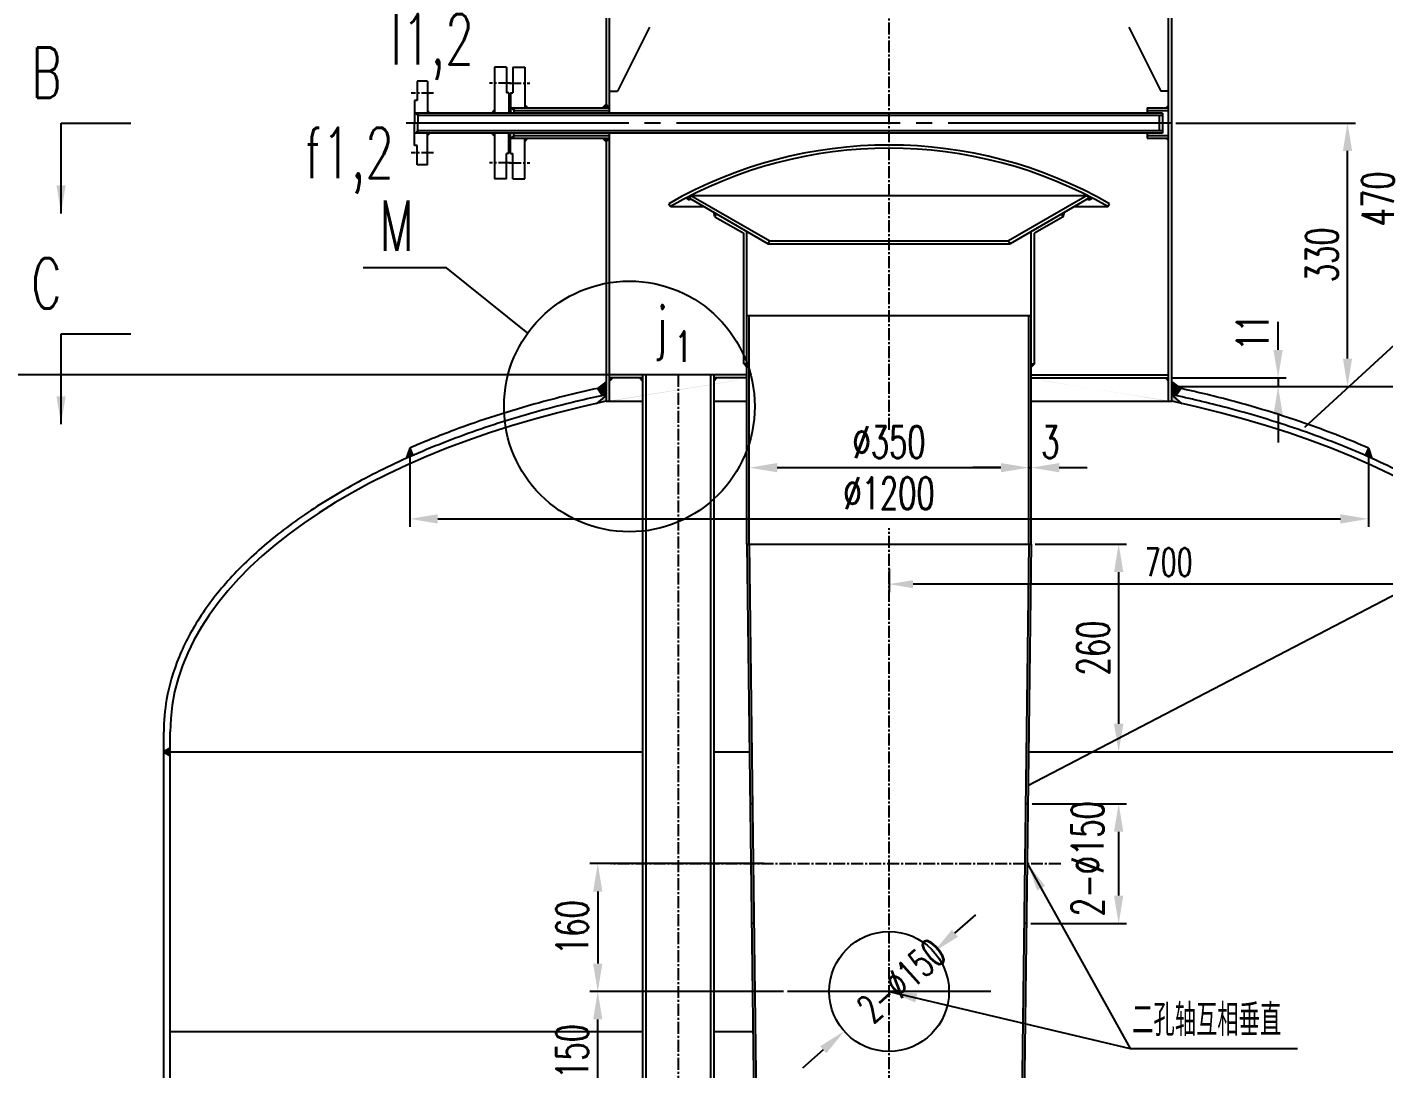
# Model space of a CAD drawing. Extents: x 0 to 10092, y 0 to 14268.
# Drawn here: x 1663 to 3362, y 7675 to 8979 of the extents above; entities that cross this region are included whole.
import ezdxf

# ---------------------------------------------------------------- set-up
doc = ezdxf.new("R2010")
doc.units = 0
doc.header["$LTSCALE"] = 20
doc.header["$PDMODE"] = 3
doc.linetypes.add('C2', pattern=[17, 14, -1, 1, -1])
doc.linetypes.add('CENTER2', pattern=[1.125, 0.75, -0.125, 0.125, -0.125])
doc.layers.get('0').update_dxf_attribs({"linetype": 'CONTINUOUS'})
doc.layers.get('DEFPOINTS').update_dxf_attribs({"linetype": 'CONTINUOUS'})
for name, color, linetype in [('CENTER', 4, 'C2'), ('TUFU', 6, 'CONTINUOUS'), ('TXT', 6, 'CONTINUOUS')]:
    doc.layers.add(name, color=color, linetype=linetype)
doc.styles.add('HZFSD', font='ROMANS', dxfattribs={"width": 0.6667, "bigfont": 'HZFSD'})
doc.dimstyles.new('ARROW', dxfattribs={"dimtxt": 3.5, "dimasz": 3, "dimexe": 1, "dimexo": 0, "dimgap": 1, "dimtad": 1, "dimdec": 1, "dimdsep": 46, "dimtxsty": 'HZFSD', "dimcen": 0, "dimclrd": 3, "dimclre": 3, "dimclrt": 6, "dimadec": 0, "dimazin": 0, "dimtfac": 0.514286, "dimtdec": 1, "dimtix": 1, "dimtofl": 0, "dimtmove": 2, "dimatfit": 3, "dimfxl": 0, "dimtolj": 1, "dimarcsym": 0})
doc.dimstyles.new('ARROW$0', dxfattribs={"dimtxt": 4, "dimasz": 3, "dimexe": 1, "dimexo": 1, "dimgap": 0, "dimtad": 1, "dimdec": 1, "dimzin": 0, "dimdsep": 46, "dimtxsty": 'HZFSD', "dimcen": 0, "dimclrd": 3, "dimclre": 3, "dimclrt": 6, "dimadec": 0, "dimazin": 0, "dimtfac": 0.5, "dimtdec": 1, "dimtix": 1, "dimtmove": 2, "dimatfit": 3, "dimfxl": 0, "dimtolj": 1, "dimtzin": 0, "dimarcsym": 0})

# ---------------------------------------------------------------- blocks, each defined once
blk = doc.blocks.new('*D20')
at = {"color": 3, "lineweight": -2}
for p, q in [((2921.4, 8006.8), (3039.5, 8006.8)), ((3029.5, 7971.8), (3029.5, 7891.8)), ((2919.6, 7856.8), (3039.5, 7856.8))]:
    blk.add_line(p, q, dxfattribs=at)
at = {"color": 3}
for points in [[(3023.7, 7971.8), (3035.4, 7971.8), (3029.5, 8006.8)], [(3023.7, 7891.8), (3035.4, 7891.8), (3029.5, 7856.8)]]:
    blk.add_solid(points, dxfattribs=at)
at = {"layer": 'DEFPOINTS', "color": 0}
for p in [(2916.4, 8006.8), (2914.6, 7856.8), (3029.5, 7856.8)]:
    blk.add_point(p, dxfattribs=at)
at = {"color": 6, "insert": (2990.6, 7938), "char_height": 40, "attachment_point": 5, "rotation": 90, "style": 'HZFSD'}
blk.add_mtext('\\A1;2-%%c150', dxfattribs=at)
blk = doc.blocks.new('*D21')
at = {"color": 3, "lineweight": -2}
for p, q in [((2585.9, 7931.8), (2367.4, 7931.8)), ((2377.4, 7896.8), (2377.4, 7806.8)), ((2609.8, 7771.8), (2367.4, 7771.8))]:
    blk.add_line(p, q, dxfattribs=at)
at = {"color": 3}
for points in [[(2371.5, 7896.8), (2383.2, 7896.8), (2377.4, 7931.8)], [(2371.5, 7806.8), (2383.2, 7806.8), (2377.4, 7771.8)]]:
    blk.add_solid(points, dxfattribs=at)
at = {"layer": 'DEFPOINTS', "color": 0}
for p in [(2590.9, 7931.8), (2377.4, 7771.8), (2614.8, 7771.8)]:
    blk.add_point(p, dxfattribs=at)
at = {"color": 6, "insert": (2345.4, 7851.8), "char_height": 40, "attachment_point": 5, "rotation": 90, "style": 'HZFSD'}
blk.add_mtext('\\A1;160', dxfattribs=at)
blk = doc.blocks.new('*D22')
at = {"color": 3, "lineweight": -2}
for p, q in [((2609.8, 7771.8), (2367.4, 7771.8)), ((2377.4, 7656.8), (2377.4, 7736.8)), ((2906.2, 7621.8), (2367.4, 7621.8))]:
    blk.add_line(p, q, dxfattribs=at)
at = {"color": 3}
for points in [[(2371.5, 7736.8), (2383.2, 7736.8), (2377.4, 7771.8)], [(2371.5, 7656.8), (2383.2, 7656.8), (2377.4, 7621.8)]]:
    blk.add_solid(points, dxfattribs=at)
at = {"layer": 'DEFPOINTS', "color": 0}
for p in [(2377.4, 7771.8), (2614.8, 7771.8), (2911.2, 7621.8)]:
    blk.add_point(p, dxfattribs=at)
at = {"color": 6, "insert": (2345.4, 7696.8), "char_height": 40, "attachment_point": 5, "rotation": 90, "style": 'HZFSD'}
blk.add_mtext('\\A1;150', dxfattribs=at)
blk = doc.blocks.new('*D45')
at = {"color": 3, "lineweight": -2}
for p, q in [((3101.1, 8858.7), (3326, 8858.7)), ((3316, 8563.9), (3316, 8823.7)), ((3101.1, 8528.9), (3326, 8528.9))]:
    blk.add_line(p, q, dxfattribs=at)
at = {"color": 3}
for points in [[(3310.2, 8823.7), (3321.8, 8823.7), (3316, 8858.7)], [(3310.2, 8563.9), (3321.8, 8563.9), (3316, 8528.9)]]:
    blk.add_solid(points, dxfattribs=at)
at = {"layer": 'DEFPOINTS', "color": 0}
for p in [(3096.1, 8858.7), (3316, 8858.7), (3096.1, 8528.9)]:
    blk.add_point(p, dxfattribs=at)
at = {"color": 6, "insert": (3284, 8693.8), "char_height": 40, "attachment_point": 5, "rotation": 90, "style": 'HZFSD'}
blk.add_mtext('\\A1;330', dxfattribs=at)
blk = doc.blocks.new('*D46')
at = {"color": 3, "lineweight": -2}
for p, q in [((3095.1, 8998.7), (3396.1, 8998.7)), ((3386.1, 8563.9), (3386.1, 8963.7)), ((3101.1, 8528.9), (3396.1, 8528.9))]:
    blk.add_line(p, q, dxfattribs=at)
at = {"color": 3}
for points in [[(3380.2, 8963.7), (3391.9, 8963.7), (3386.1, 8998.7)], [(3380.2, 8563.9), (3391.9, 8563.9), (3386.1, 8528.9)]]:
    blk.add_solid(points, dxfattribs=at)
at = {"layer": 'DEFPOINTS', "color": 0}
for p in [(3090.1, 8998.7), (3386.1, 8998.7), (3096.1, 8528.9)]:
    blk.add_point(p, dxfattribs=at)
at = {"color": 6, "insert": (3354.1, 8763.8), "char_height": 40, "attachment_point": 5, "rotation": 90, "style": 'HZFSD'}
blk.add_mtext('\\A1;470', dxfattribs=at)
blk = doc.blocks.new('*D47')
at = {"color": 3, "lineweight": -2}
for p, q in [((3229.1, 8574.7), (3229.1, 8609.7)), ((3097.1, 8539.7), (3239.1, 8539.7)), ((3101.1, 8528.9), (3239.1, 8528.9)), ((3229.1, 8539.7), (3229.1, 8528.9)), ((3229.1, 8493.9), (3229.1, 8458.9))]:
    blk.add_line(p, q, dxfattribs=at)
at = {"color": 3}
for points in [[(3223.3, 8574.7), (3234.9, 8574.7), (3229.1, 8539.7)], [(3223.3, 8493.9), (3234.9, 8493.9), (3229.1, 8528.9)]]:
    blk.add_solid(points, dxfattribs=at)
at = {"layer": 'DEFPOINTS', "color": 0}
for p in [(3092.1, 8539.7), (3096.1, 8528.9), (3229.1, 8528.9)]:
    blk.add_point(p, dxfattribs=at)
at = {"color": 6, "insert": (3197.2, 8596.8), "char_height": 40, "attachment_point": 5, "rotation": 90, "style": 'HZFSD'}
blk.add_mtext('\\A1;11', dxfattribs=at)
blk = doc.blocks.new('*D48')
at = {"color": 3, "lineweight": -2}
for p, q in [((3162.1, 9828.7), (3493.1, 9828.7)), ((3483.1, 8563.9), (3483.1, 9793.7)), ((3101.1, 8528.9), (3493.1, 8528.9))]:
    blk.add_line(p, q, dxfattribs=at)
at = {"color": 3}
for points in [[(3477.3, 9793.7), (3488.9, 9793.7), (3483.1, 9828.7)], [(3477.3, 8563.9), (3488.9, 8563.9), (3483.1, 8528.9)]]:
    blk.add_solid(points, dxfattribs=at)
at = {"layer": 'DEFPOINTS', "color": 0}
for p in [(3157.1, 9828.7), (3483.1, 9828.7), (3096.1, 8528.9)]:
    blk.add_point(p, dxfattribs=at)
at = {"color": 6, "insert": (3451.1, 9178.8), "char_height": 40, "attachment_point": 5, "rotation": 90, "style": 'HZFSD'}
blk.add_mtext('\\A1;1300', dxfattribs=at)
blk = doc.blocks.new('*D50')
at = {"color": 3, "lineweight": -2}
for p, q in [((3117.1, 12418.7), (3593.7, 12418.7)), ((3583.7, 12383.7), (3583.7, 8563.9)), ((3101.1, 8528.9), (3593.7, 8528.9))]:
    blk.add_line(p, q, dxfattribs=at)
at = {"color": 3}
for points in [[(3577.9, 12383.7), (3589.5, 12383.7), (3583.7, 12418.7)], [(3577.9, 8563.9), (3589.5, 8563.9), (3583.7, 8528.9)]]:
    blk.add_solid(points, dxfattribs=at)
at = {"layer": 'DEFPOINTS', "color": 0}
for p in [(3112.1, 12418.7), (3096.1, 8528.9), (3583.7, 8528.9)]:
    blk.add_point(p, dxfattribs=at)
at = {"color": 6, "insert": (3551.7, 10473.8), "char_height": 40, "attachment_point": 5, "rotation": 90, "style": 'HZFSD'}
blk.add_mtext('\\A1;3890', dxfattribs=at)
blk = doc.blocks.new('*D53')
at = {"color": 3, "lineweight": -2}
for p, q in [((2567.1, 8432.4), (2567.1, 8437.4)), ((2602.1, 8427.4), (2882.1, 8427.4)), ((2917.1, 8432.4), (2917.1, 8437.4))]:
    blk.add_line(p, q, dxfattribs=at)
at = {"color": 3}
for points in [[(2602.1, 8433.2), (2602.1, 8421.6), (2567.1, 8427.4)], [(2882.1, 8433.2), (2882.1, 8421.6), (2917.1, 8427.4)]]:
    blk.add_solid(points, dxfattribs=at)
at = {"layer": 'DEFPOINTS', "color": 0}
for p in [(2567.1, 8427.4), (2917.1, 8427.4), (2917.1, 8427.4)]:
    blk.add_point(p, dxfattribs=at)
at = {"color": 6, "insert": (2742.1, 8459.4), "char_height": 40, "attachment_point": 5, "style": 'HZFSD'}
blk.add_mtext('\\A1;%%c350', dxfattribs=at)
blk = doc.blocks.new('*D54')
at = {"color": 3, "lineweight": -2}
for p, q in [((2882.1, 8427.4), (2847.1, 8427.4)), ((2917.1, 8432.4), (2917.1, 8437.4)), ((2917.1, 8427.4), (2920.1, 8427.4)), ((2920.1, 8432.4), (2920.1, 8437.4)), ((2955.1, 8427.4), (2990.1, 8427.4))]:
    blk.add_line(p, q, dxfattribs=at)
at = {"color": 3}
for points in [[(2882.1, 8433.2), (2882.1, 8421.6), (2917.1, 8427.4)], [(2955.1, 8433.2), (2955.1, 8421.6), (2920.1, 8427.4)]]:
    blk.add_solid(points, dxfattribs=at)
at = {"layer": 'DEFPOINTS', "color": 0}
for p in [(2917.1, 8427.4), (2920.1, 8427.4), (2920.1, 8427.4)]:
    blk.add_point(p, dxfattribs=at)
at = {"color": 6, "insert": (2944, 8459.4), "char_height": 40, "attachment_point": 5, "style": 'HZFSD'}
blk.add_mtext('\\A1;3', dxfattribs=at)
blk = doc.blocks.new('*D55')
at = {"color": 3, "lineweight": -2}
for p, q in [((2142.1, 8446.9), (2142.1, 8353.3)), ((3342.1, 8446.9), (3342.1, 8353.3)), ((2177.1, 8363.3), (3307.1, 8363.3))]:
    blk.add_line(p, q, dxfattribs=at)
at = {"color": 3}
for points in [[(2177.1, 8369.1), (2177.1, 8357.4), (2142.1, 8363.3)], [(3307.1, 8369.1), (3307.1, 8357.4), (3342.1, 8363.3)]]:
    blk.add_solid(points, dxfattribs=at)
at = {"layer": 'DEFPOINTS', "color": 0}
for p in [(2142.1, 8451.9), (3342.1, 8451.9), (3342.1, 8363.3)]:
    blk.add_point(p, dxfattribs=at)
at = {"color": 6, "insert": (2742.1, 8395.3), "char_height": 40, "attachment_point": 5, "style": 'HZFSD'}
blk.add_mtext('\\A1;%%c1200', dxfattribs=at)
blk = doc.blocks.new('*D56')
at = {"color": 3, "lineweight": -2}
for p, q in [((2925.1, 8331.7), (3039.5, 8331.7)), ((3029.5, 8296.7), (3029.5, 8106.8)), ((2922, 8071.8), (3039.5, 8071.8))]:
    blk.add_line(p, q, dxfattribs=at)
at = {"color": 3}
for points in [[(3023.7, 8296.7), (3035.4, 8296.7), (3029.5, 8331.7)], [(3023.7, 8106.8), (3035.4, 8106.8), (3029.5, 8071.8)]]:
    blk.add_solid(points, dxfattribs=at)
at = {"layer": 'DEFPOINTS', "color": 0}
for p in [(2920.1, 8331.7), (2917, 8071.8), (3029.5, 8071.8)]:
    blk.add_point(p, dxfattribs=at)
at = {"color": 6, "insert": (2997.5, 8201.7), "char_height": 40, "attachment_point": 5, "rotation": 90, "style": 'HZFSD'}
blk.add_mtext('\\A1;260', dxfattribs=at)
blk = doc.blocks.new('*D57')
at = {"color": 3, "lineweight": -2}
for p, q in [((2824.5, 7844.7), (2850.7, 7867.8)), ((2659.7, 7698.9), (2633.5, 7675.7))]:
    blk.add_line(p, q, dxfattribs=at)
at = {"color": 3}
for points in [[(2820.6, 7849), (2828.4, 7840.3), (2798.3, 7821.5)], [(2655.8, 7703.3), (2663.6, 7694.5), (2685.9, 7722.1)]]:
    blk.add_solid(points, dxfattribs=at)
at = {"layer": 'DEFPOINTS', "color": 0}
for p in [(2798.3, 7821.5), (2685.9, 7722.1)]:
    blk.add_point(p, dxfattribs=at)
at = {"color": 6, "insert": (2757.6, 7785.5), "char_height": 35, "attachment_point": 5, "rotation": 41.4877, "style": 'HZFSD'}
blk.add_mtext('\\A1;2-∅150', dxfattribs=at)
blk = doc.blocks.new('*D68')
at = {"color": 3, "lineweight": -2}
for p, q in [((2428.6, 8543.7), (1447.7, 8543.7)), ((1457.7, 8508.7), (1457.7, 7158.8)), ((2428.6, 7123.8), (1447.7, 7123.8))]:
    blk.add_line(p, q, dxfattribs=at)
at = {"color": 3}
for points in [[(1451.9, 8508.7), (1463.5, 8508.7), (1457.7, 8543.7)], [(1451.9, 7158.8), (1463.5, 7158.8), (1457.7, 7123.8)]]:
    blk.add_solid(points, dxfattribs=at)
at = {"layer": 'DEFPOINTS', "color": 0}
for p in [(2433.6, 8543.7), (1457.7, 7123.8), (2433.6, 7123.8)]:
    blk.add_point(p, dxfattribs=at)
at = {"color": 6, "insert": (1425.7, 7833.7), "char_height": 40, "attachment_point": 5, "rotation": 90, "style": 'HZFSD'}
blk.add_mtext('\\A1;1420', dxfattribs=at)
blk = doc.blocks.new('*D103')
at = {"color": 3, "lineweight": -2}
for p, q in [((3442.1, 8379.6), (3442.1, 8271.6)), ((2742.1, 8300.6), (2742.1, 8271.6)), ((3412.1, 8281.6), (2772.1, 8281.6))]:
    blk.add_line(p, q, dxfattribs=at)
at = {"color": 3}
for points in [[(2772.1, 8286.6), (2772.1, 8276.6), (2742.1, 8281.6)], [(3412.1, 8286.6), (3412.1, 8276.6), (3442.1, 8281.6)]]:
    blk.add_solid(points, dxfattribs=at)
at = {"layer": 'DEFPOINTS', "color": 0}
for p in [(3442.1, 8379.6), (2742.1, 8300.6), (2742.1, 8281.6)]:
    blk.add_point(p, dxfattribs=at)
at = {"color": 6, "insert": (3092.1, 8309.1), "char_height": 35, "attachment_point": 5, "style": 'HZFSD'}
blk.add_mtext('\\A1;700', dxfattribs=at)
blk = doc.blocks.new('*D122')
at = {"color": 3, "lineweight": -2}
for p, q in [((2533.1, 13390.1), (1073, 13390.1)), ((1083, 13355.1), (1083, 1844.8)), ((1727.1, 1809.8), (1073, 1809.8))]:
    blk.add_line(p, q, dxfattribs=at)
at = {"color": 3}
for points in [[(1077.1, 13355.1), (1088.8, 13355.1), (1083, 13390.1)], [(1077.1, 1844.8), (1088.8, 1844.8), (1083, 1809.8)]]:
    blk.add_solid(points, dxfattribs=at)
at = {"layer": 'DEFPOINTS', "color": 0}
for p in [(2538.1, 13390.1), (1083, 1809.8), (1732.1, 1809.8)]:
    blk.add_point(p, dxfattribs=at)
at = {"color": 6, "insert": (1051, 7600), "char_height": 40, "attachment_point": 5, "rotation": 90, "style": 'HZFSD'}
blk.add_mtext('\\A1;11580', dxfattribs=at)

msp = doc.modelspace()

# ---------------------------------------------------------------- hatches: boundary and pattern name
h = msp.add_hatch(color=256)
h.paths.add_polyline_path([(2388.1, 8882.27), (2388.1, 8877.69), (2383.53, 8877.69)])
h.paths.add_polyline_path([(2388.1, 8882.27), (2391.1, 8878.69), (2392.1, 8878.69), (2392.1, 8877.69), (2388.1, 8877.69)])
for color, points in [(256, [(3092.1, 8880.69), (3089.1, 8877.69), (3092.1, 8877.69)]), (256, [(3092.1, 8836.69), (3089.1, 8839.69), (3092.1, 8839.69)]), (6, [(2488.22, 8765.09, -0.0024311), (2492.98, 8767.53), (2493.6, 8767.13), (2492.1, 8764.53), (2493.88, 8763.51, -0.4046534)]), (6, [(2995.99, 8765.09, 0.0024311), (2991.23, 8767.53), (2990.61, 8767.13), (2992.1, 8764.53), (2990.33, 8763.51, 0.4046534)]), (6, [(2522.5, 8746.98), (2525.99, 8744.97), (2523.99, 8741.5)]), (6, [(2961.71, 8746.98), (2958.22, 8744.97), (2960.22, 8741.5)]), (6, [(2560.1, 8557.5), (2564.1, 8557.5), (2564.1, 8553.04)]), (6, [(2924.1, 8557.5), (2920.1, 8557.5), (2920.1, 8553.04)]), (6, [(2396.1, 8539.69), (2392.1, 8539.69), (2392.1, 8535.69)]), (6, [(2433.6, 8539.69), (2429.6, 8539.69), (2433.6, 8535.69)]), (6, [(2522.6, 8539.69), (2526.6, 8539.69), (2522.6, 8535.69)]), (6, [(3088.1, 8539.69), (3092.1, 8539.69), (3092.1, 8535.69)])]:
    msp.add_hatch(color=color).paths.add_polyline_path(points)
h = msp.add_hatch(color=256)
h.paths.add_polyline_path([(2388.1, 8835.12), (2388.1, 8839.69), (2383.53, 8839.69)])
h.paths.add_polyline_path([(2388.1, 8835.12), (2391.1, 8838.69), (2392.1, 8838.69), (2392.1, 8839.69), (2388.1, 8839.69)])
h = msp.add_hatch(color=6)
edge = h.paths.add_edge_path()
edge.add_line((2388.1, 8518.26), (2386.1, 8518.26))
edge.add_line((2386.1, 8518.26), (2386.1, 8516.26))
edge.add_line((2386.1, 8516.26), (2376.13, 8507.9))
edge.add_ellipse((2742.1, 8096.78), major_axis=(-900, 0), ratio=0.5, start_angle=293.16207, end_angle=293.99343, ccw=False)
edge.add_line((2388.1, 8510.51), (2388.1, 8518.26))
h = msp.add_hatch(color=6)
edge = h.paths.add_edge_path()
edge.add_spline(control_points=[(2388.1, 8528.91), (2384.35, 8528.12), (2380.61, 8527.32), (2376.89, 8526.5)], knot_values=[5.1121518, 5.1121518, 5.1121518, 5.1121518, 5.1255602, 5.1255602, 5.1255602, 5.1255602], degree=3, periodic=0)
edge.add_line((2376.89, 8526.5), (2383.1, 8517.62))
edge.add_spline(control_points=[(2383.1, 8517.62), (2384.1, 8517.84), (2385.1, 8518.05), (2386.1, 8518.26)], knot_values=[5.1170361, 5.1170361, 5.1170361, 5.1170361, 5.1206457, 5.1206457, 5.1206457, 5.1206457], degree=3, periodic=0)
edge.add_spline(control_points=[(2386.1, 8518.26), (2386.77, 8518.41), (2387.44, 8518.55), (2388.1, 8518.69)], knot_values=[5.1146328, 5.1146328, 5.1146328, 5.1146328, 5.1170361, 5.1170361, 5.1170361, 5.1170361], degree=3, periodic=0)
edge.add_line((2388.1, 8518.69), (2388.1, 8528.91))
edge = h.paths.add_edge_path()
edge.add_line((2388.1, 8534.91), (2376.89, 8526.5))
edge.add_spline(control_points=[(2376.89, 8526.5), (2380.61, 8527.32), (2384.35, 8528.12), (2388.1, 8528.91)], knot_values=[5.1121518, 5.1121518, 5.1121518, 5.1121518, 5.1255602, 5.1255602, 5.1255602, 5.1255602], degree=3, periodic=0)
edge.add_line((2388.1, 8528.91), (2388.1, 8534.91))
h = msp.add_hatch(color=6)
edge = h.paths.add_edge_path()
edge.add_line((3096.1, 8518.26), (3098.1, 8518.26))
edge.add_line((3098.1, 8518.26), (3098.1, 8516.26))
edge.add_line((3098.1, 8516.26), (3108.07, 8507.9))
edge.add_ellipse((2742.1, 8096.78), major_axis=(900, 0), ratio=0.5, start_angle=66.00657, end_angle=66.83793)
edge.add_line((3096.1, 8510.51), (3096.1, 8518.26))
h = msp.add_hatch(color=6)
edge = h.paths.add_edge_path()
edge.add_spline(control_points=[(3096.1, 8528.91), (3099.85, 8528.12), (3103.59, 8527.32), (3107.32, 8526.5)], knot_values=[5.1121518, 5.1121518, 5.1121518, 5.1121518, 5.1255602, 5.1255602, 5.1255602, 5.1255602], degree=3, periodic=0)
edge.add_line((3107.32, 8526.5), (3101.1, 8517.62))
edge.add_spline(control_points=[(3101.1, 8517.62), (3100.1, 8517.84), (3099.1, 8518.05), (3098.1, 8518.26)], knot_values=[5.1170361, 5.1170361, 5.1170361, 5.1170361, 5.1206457, 5.1206457, 5.1206457, 5.1206457], degree=3, periodic=0)
edge.add_spline(control_points=[(3098.1, 8518.26), (3097.44, 8518.41), (3096.77, 8518.55), (3096.1, 8518.69)], knot_values=[5.1146328, 5.1146328, 5.1146328, 5.1146328, 5.1170361, 5.1170361, 5.1170361, 5.1170361], degree=3, periodic=0)
edge.add_line((3096.1, 8518.69), (3096.1, 8528.91))
edge = h.paths.add_edge_path()
edge.add_line((3096.1, 8534.91), (3107.32, 8526.5))
edge.add_spline(control_points=[(3107.32, 8526.5), (3103.59, 8527.32), (3099.85, 8528.12), (3096.1, 8528.91)], knot_values=[5.1121518, 5.1121518, 5.1121518, 5.1121518, 5.1255602, 5.1255602, 5.1255602, 5.1255602], degree=3, periodic=0)
edge.add_line((3096.1, 8528.91), (3096.1, 8534.91))
h = msp.add_hatch(color=6)
edge = h.paths.add_edge_path()
edge.add_line((2142.1, 8451.88), (2137.67, 8438.97))
edge.add_spline(control_points=[(2137.67, 8438.97), (2140.43, 8440.21), (2143.2, 8441.44), (2145.99, 8442.66)], knot_values=[5.4315941, 5.4315941, 5.4315941, 5.4315941, 5.4438494, 5.4438494, 5.4438494, 5.4438494], degree=3, periodic=0)
edge.add_line((2145.99, 8442.66), (2142.1, 8451.88))
h = msp.add_hatch(color=6)
edge = h.paths.add_edge_path()
edge.add_line((3342.1, 8451.88), (3346.54, 8438.97))
edge.add_spline(control_points=[(3346.54, 8438.97), (3343.78, 8440.21), (3341.01, 8441.44), (3338.22, 8442.66)], knot_values=[5.4315941, 5.4315941, 5.4315941, 5.4315941, 5.4438494, 5.4438494, 5.4438494, 5.4438494], degree=3, periodic=0)
edge.add_line((3338.22, 8442.66), (3342.1, 8451.88))
h = msp.add_hatch(color=6)
h.paths.add_polyline_path([(1842.1, 8076.82), (1842.1, 8071.78), (1834.1, 8071.78), (1834.1, 8072.78), (1835.1, 8072.78)])
h.paths.add_polyline_path([(1834.1, 8071.78), (1842.1, 8071.78), (1842.1, 8066.74), (1835.1, 8070.78), (1834.1, 8070.78)])

# ---------------------------------------------------------------- linework, layer by layer
for p, q in [((2392.1, 8871.19), (2392.1, 12946.69)), ((3092.1, 8510.51), (3092.1, 12606.69)), ((2388.1, 12268.69), (2388.1, 8877.69)), ((3096.1, 8510.51), (3096.1, 12268.69)), ((2442.1, 8978.69), (2402.1, 8898.69)), ((3042.1, 8978.69), (3082.1, 8898.69)), ((2263.14, 8928.69), (2248.14, 8928.69)), ((2263.14, 8928.69), (2263.14, 8896.69)), ((2271.14, 8928.69), (2286.14, 8928.69)), ((2271.14, 8928.69), (2271.14, 8896.69)), ((2286.14, 8928.69), (2286.14, 8877.69)), ((2164.14, 8911.19), (2151.14, 8911.19)), ((2151.14, 8911.19), (2151.14, 8886.69)), ((2164.14, 8911.19), (2164.14, 8871.19)), ((2148.14, 8886.69), (2148.14, 8858.69)), ((2151.14, 8886.69), (2148.14, 8886.69)), ((2266.14, 8896.69), (2263.14, 8896.69)), ((2266.14, 8896.69), (2266.14, 8871.19)), ((2268.14, 8896.69), (2271.14, 8896.69)), ((2268.14, 8896.69), (2268.14, 8871.19)), ((2392.1, 8898.69), (2402.1, 8898.69)), ((3092.1, 8898.69), (3082.1, 8898.69)), ((3084.33, 8871.19), (2148.14, 8871.19)), ((2149.14, 8871.19), (2152.14, 8868.19)), ((2152.14, 8871.19), (2152.14, 8858.69)), ((3084.33, 8868.19), (2152.14, 8868.19)), ((2164.14, 8874.35), (2167.3, 8871.19)), ((2244.23, 8871.24), (2248.14, 8875.15)), ((2270.05, 8871.19), (2266.14, 8875.1)), ((2268.14, 8877.69), (2392.1, 8877.69)), ((2272.14, 8874.19), (2268.64, 8877.69)), ((2272.14, 8877.69), (2272.14, 8871.19)), ((2272.14, 8874.19), (2392.1, 8874.19)), ((2290.05, 8877.69), (2286.14, 8881.6)), ((2388.1, 8882.27), (2383.53, 8877.69)), ((2391.1, 8878.69), (2388.1, 8882.27)), ((2391.1, 8878.69), (2392.1, 8878.69)), ((3065.03, 8877.69), (3092.1, 8877.69)), ((3065.03, 8874.19), (3092.1, 8874.19)), ((3092.1, 8880.69), (3089.1, 8877.69)), ((2148.14, 8830.69), (2148.14, 8858.69)), ((2149.14, 8846.19), (2152.14, 8849.19)), ((2152.14, 8846.19), (2152.14, 8858.69)), ((2152.14, 8849.19), (3084.33, 8849.19)), ((3084.33, 8846.19), (2148.14, 8846.19)), ((2164.14, 8806.19), (2164.14, 8846.19)), ((2164.14, 8843.03), (2167.3, 8846.19)), ((2244.23, 8846.14), (2248.14, 8842.23)), ((2266.14, 8820.69), (2266.14, 8846.19)), ((2268.14, 8820.69), (2268.14, 8846.19)), ((2268.14, 8839.69), (2392.1, 8839.69)), ((2272.14, 8843.19), (2268.64, 8839.69)), ((2272.14, 8839.69), (2272.14, 8846.19)), ((2272.14, 8843.19), (2392.1, 8843.19)), ((2286.14, 8788.69), (2286.14, 8839.69)), ((2290.05, 8839.69), (2286.14, 8835.78)), ((2388.1, 8835.12), (2383.53, 8839.69)), ((2388.1, 8839.69), (2388.1, 8510.51)), ((2391.1, 8838.69), (2388.1, 8835.12)), ((2391.1, 8838.69), (2392.1, 8838.69)), ((2392.1, 8510.51), (2392.1, 8846.19)), ((3065.03, 8843.19), (3092.1, 8843.19)), ((3065.03, 8839.69), (3092.1, 8839.69)), ((3092.1, 8836.69), (3089.1, 8839.69)), ((2151.14, 8830.69), (2148.14, 8830.69)), ((2151.14, 8806.19), (2151.14, 8830.69)), ((2263.14, 8788.69), (2263.14, 8820.69)), ((2266.14, 8820.69), (2263.14, 8820.69)), ((2268.14, 8820.69), (2271.14, 8820.69)), ((2271.14, 8788.69), (2271.14, 8820.69)), ((2164.14, 8806.19), (2151.14, 8806.19)), ((2263.14, 8788.69), (2248.14, 8788.69)), ((2271.14, 8788.69), (2286.14, 8788.69)), ((2494.1, 8768), (2492.1, 8764.53)), ((2492.1, 8764.53), (2590.63, 8707.65)), ((2494.1, 8768), (2592.63, 8711.11)), ((2494.1, 8768), (2990.1, 8768)), ((2990.1, 8768), (2891.58, 8711.11)), ((2992.1, 8764.53), (2893.58, 8707.65)), ((2990.1, 8768), (2992.1, 8764.53)), ((2468.3, 8754.19), (2466.3, 8757.66)), ((2468.3, 8754.19), (2510.01, 8754.19)), ((2974.19, 8754.19), (3015.91, 8754.19)), ((3015.91, 8754.19), (3017.9, 8757.66)), ((2523.99, 8741.5), (2525.99, 8744.97)), ((2523.99, 8741.5), (2560.1, 8720.65)), ((2960.22, 8741.5), (2924.1, 8720.65)), ((2960.22, 8741.5), (2958.22, 8744.97)), ((2560.1, 8557.5), (2560.1, 8720.65)), ((2564.1, 8331.7), (2564.1, 8722.96)), ((2920.1, 8331.7), (2920.1, 8722.96)), ((2924.1, 8557.5), (2924.1, 8720.65)), ((2590.63, 8707.65), (2592.63, 8711.11)), ((2590.63, 8707.65), (2893.58, 8707.65)), ((2592.63, 8711.11), (2891.58, 8711.11)), ((2893.58, 8707.65), (2891.58, 8711.11)), ((2564.1, 8617.7), (2920.1, 8617.7)), ((2567.1, 8331.7), (2567.1, 8617.7)), ((2917.1, 8331.7), (2917.1, 8617.7)), ((2564.1, 8557.5), (2560.1, 8557.5)), ((2920.1, 8557.5), (2924.1, 8557.5)), ((2383.1, 8517.62), (2376.89, 8526.5)), ((3101.1, 8517.62), (3107.32, 8526.5)), ((2388.1, 8510.51), (2433.6, 8510.51)), ((2522.6, 8510.51), (2564.1, 8510.51)), ((2920.1, 8510.51), (3096.1, 8510.51)), ((2142.1, 8451.88), (2145.99, 8442.66)), ((3342.1, 8451.88), (3338.22, 8442.66)), ((2564.1, 8331.7), (2920.1, 8331.7)), ((2564.1, 8331.66), (2639.1, 2337.53)), ((2567.1, 8331.7), (2642.1, 2337.57)), ((2917.1, 8331.7), (2842.1, 2337.57)), ((2920.1, 8331.66), (2845.1, 2337.53)), ((1834.1, 6273.78), (1834.1, 8096.78)), ((1842.1, 6273.78), (1842.1, 8096.78)), ((1834.1, 8071.78), (2433.6, 8071.78)), ((2522.6, 8071.78), (2567.23, 8071.78)), ((2916.98, 8071.78), (3650.1, 8071.78)), ((2570.78, 8006.78), (2567.78, 8006.78)), ((2916.42, 8006.78), (2913.42, 8006.78)), ((2572.59, 7856.78), (2569.59, 7856.78)), ((2914.62, 7856.78), (2911.62, 7856.78)), ((1842.1, 7721.78), (2433.6, 7721.78)), ((2522.6, 7721.78), (2571.73, 7721.78))]:
    msp.add_line(p, q)
at = {"color": 6, "linetype": 'CENTER2'}
for p, q in [((2742.1, 8474.63), (2742.1, 12681.69)), ((2267.95, 8908.69), (2241.74, 8908.69)), ((2266.33, 8908.69), (2292.54, 8908.69)), ((2171.8, 8896.19), (2143.95, 8896.19)), ((2171.8, 8821.19), (2143.95, 8821.19)), ((2267.95, 8808.69), (2241.74, 8808.69)), ((2266.33, 8808.69), (2292.54, 8808.69)), ((2478.1, 8543.69), (2478.1, 7123.78)), ((2742.1, 6999.56), (2742.1, 8351.68)), ((2957.28, 7931.78), (2393.82, 7931.78))]:
    msp.add_line(p, q, dxfattribs=at)
at = {"color": 0}
for p, q in [((2248.14, 8928.69), (2248.14, 8871.19)), ((3065.03, 8877.69), (3065.03, 8871.19)), ((3080.33, 8868.19), (3080.33, 8849.19)), ((3084.33, 8871.19), (3084.33, 8846.19)), ((2248.14, 8846.19), (2248.14, 8788.69)), ((3065.03, 8846.19), (3065.03, 8839.69))]:
    msp.add_line(p, q, dxfattribs=at)
at = {"color": 6}
for p, q in [((2523.99, 8741.5), (2522.5, 8746.98)), ((2960.22, 8741.5), (2961.71, 8746.98)), ((2188.22, 8677.3), (2083.72, 8677.3)), ((2289.71, 8595.84), (2188.22, 8677.3)), ((2560.1, 8557.5), (2564.1, 8553.04)), ((2924.1, 8557.5), (2920.1, 8553.04)), ((2388.1, 8534.91), (2376.89, 8526.5)), ((2396.1, 8539.69), (2392.1, 8535.69)), ((2429.6, 8539.69), (2433.6, 8535.69)), ((2526.6, 8539.69), (2522.6, 8535.69)), ((3088.1, 8539.69), (3092.1, 8535.69)), ((3096.1, 8534.91), (3107.32, 8526.5)), ((2386.1, 8516.26), (2375.44, 8507.32)), ((2388.1, 8518.26), (2386.1, 8518.26)), ((2386.1, 8518.26), (2386.1, 8516.26)), ((3096.1, 8518.26), (3098.1, 8518.26)), ((3098.1, 8518.26), (3098.1, 8516.26)), ((3098.1, 8516.26), (3108.76, 8507.32)), ((2142.1, 8451.88), (2137.67, 8438.97)), ((3342.1, 8451.88), (3346.54, 8438.97)), ((1835.1, 8072.78), (1834.1, 8072.78)), ((1835.1, 8070.78), (1834.1, 8070.78)), ((1835.1, 8072.78), (1842.1, 8076.82)), ((1835.1, 8070.78), (1842.1, 8066.74)), ((2869.43, 7771.78), (2614.78, 7771.78))]:
    msp.add_line(p, q, dxfattribs=at)
msp.add_circle((2416.94, 8504.02), 156.89, dxfattribs=at)
msp.add_circle((2742.1, 7771.78), 75)
for radius in [554, 550]:
    msp.add_arc((2742.1, 8277.19), radius, 60.14324, 119.85676)
at = {"color": 2}
for centre, start, end in [((2491.87, 8767.22), 210.31222, 298.43576), ((2992.34, 8767.22), 241.56424, 329.68778)]:
    msp.add_arc(centre, 4.23, start, end, dxfattribs=at)
for start_param, end_param in [(5.1166433, 6.2831853), (3.1415927, 4.3081346)]:
    msp.add_ellipse((2742.1, 8096.78), major_axis=(-900, 0), ratio=0.5, start_param=start_param, end_param=end_param)
for points, knots in [([(2388.1, 8528.91), (2359.53, 8522.88), (2331.55, 8516.11), (2267.21, 8498.45), (2231.48, 8486.96), (2178.46, 8467.17), (2159.99, 8459.7), (2142.1, 8451.88)], [5.11215182, 5.11215182, 5.11215182, 5.11215182, 5.21433296, 5.21433296, 5.35358451, 5.35358451, 5.43141023, 5.43141023, 5.43141023, 5.43141023]), ([(3342.1, 8451.88), (3318.45, 8462.23), (3293.77, 8471.96), (3233.89, 8493.16), (3197.96, 8504.09), (3139.59, 8519.22), (3118.03, 8524.28), (3096.1, 8528.91)], [3.99336833, 3.99336833, 3.99336833, 3.99336833, 4.09628877, 4.09628877, 4.23423719, 4.23423719, 4.31262601, 4.31262601, 4.31262601, 4.31262601]), ([(2388.1, 8518.69), (2377.3, 8516.39), (2366.59, 8513.99), (2324.37, 8504.02), (2293.63, 8495.64), (2234.26, 8477.16), (2205.63, 8467.05), (2150.87, 8445.23), (2124.74, 8433.52), (2075.31, 8408.64), (2052.02, 8395.48), (2008.57, 8367.85), (1988.42, 8353.39), (1951.54, 8323.34), (1934.81, 8307.75), (1905, 8275.64), (1891.92, 8259.11), (1869.61, 8225.32), (1860.38, 8208.04), (1845.96, 8172.99), (1840.76, 8155.2), (1835.28, 8123.84), (1834.1, 8110.31), (1834.1, 8096.78)], [5.1146328, 5.1146328, 5.1146328, 5.1146328, 5.1535555, 5.1535555, 5.2693944, 5.2693944, 5.3852333, 5.3852333, 5.5010722, 5.5010722, 5.6169111, 5.6169111, 5.7327501, 5.7327501, 5.848589, 5.848589, 5.9644279, 5.9644279, 6.0802668, 6.0802668, 6.1961057, 6.1961057, 6.2831853, 6.2831853, 6.2831853, 6.2831853]), ([(3650.1, 8096.78), (3650.1, 8109.1), (3649.13, 8121.41), (3645.23, 8145.94), (3642.31, 8158.15), (3632.77, 8187.97), (3625.07, 8205.47), (3605.74, 8239.8), (3594.12, 8256.64), (3567.13, 8289.44), (3551.77, 8305.41), (3517.54, 8336.29), (3498.68, 8351.21), (3457.68, 8379.8), (3435.56, 8393.48), (3388.35, 8419.45), (3363.27, 8431.74), (3310.47, 8454.76), (3282.75, 8465.5), (3225.06, 8485.3), (3195.08, 8494.35), (3141.94, 8508.37), (3119.22, 8513.77), (3096.1, 8518.69)], [3.1415927, 3.1415927, 3.1415927, 3.1415927, 3.2208627, 3.2208627, 3.3001327, 3.3001327, 3.4159717, 3.4159717, 3.5318106, 3.5318106, 3.6476495, 3.6476495, 3.7634884, 3.7634884, 3.8793273, 3.8793273, 3.9951663, 3.9951663, 4.1110052, 4.1110052, 4.2268441, 4.2268441, 4.3101452, 4.3101452, 4.3101452, 4.3101452])]:
    msp.add_open_spline(points, degree=3, knots=knots)
for points in [[(2149.14, 8871.19), (2152.14, 8871.19), (2152.14, 8868.19)], [(2164.14, 8874.35), (2167.3, 8871.19), (2164.14, 8871.19)], [(2248.14, 8871.24), (2248.14, 8875.15), (2244.23, 8871.24)], [(2266.14, 8871.19), (2266.14, 8875.1), (2270.05, 8871.19)], [(2272.14, 8877.69), (2268.64, 8877.69), (2272.14, 8874.19)], [(2286.14, 8877.69), (2286.14, 8881.6), (2290.05, 8877.69)], [(2149.14, 8846.19), (2152.14, 8846.19), (2152.14, 8849.19)], [(2164.14, 8843.03), (2167.3, 8846.19), (2164.14, 8846.19)], [(2248.14, 8846.14), (2248.14, 8842.23), (2244.23, 8846.14)], [(2266.14, 8846.19), (2266.14, 8842.28), (2270.05, 8846.19)], [(2272.14, 8839.69), (2268.64, 8839.69), (2272.14, 8843.19)], [(2286.14, 8839.69), (2286.14, 8835.78), (2290.05, 8839.69)]]:
    msp.add_solid(points)
at = {"layer": 'CENTER'}
msp.add_line((3096.1, 8858.69), (2137.36, 8858.69), dxfattribs=at)
at = {"layer": 'TUFU'}
for p, q in [((3262.47, 8478.16), (4136.17, 9280.5)), ((2915.62, 8029.55), (4136.17, 8664.75))]:
    msp.add_line(p, q, dxfattribs=at)
at = {"layer": 'TXT', "color": 0}
for p, q in [((2563.1, 8543.69), (2392.1, 8543.69)), ((2433.6, 8543.69), (2433.6, 7123.78)), ((2437.6, 8543.69), (2437.6, 7123.78)), ((2518.6, 8543.69), (2518.6, 7123.78)), ((2522.6, 8543.69), (2522.6, 7123.78)), ((2920.1, 8543.69), (3092.1, 8543.69)), ((2433.6, 8539.69), (2392.1, 8539.69)), ((2563.1, 8539.69), (2522.6, 8539.69)), ((2920.1, 8539.69), (3092.1, 8539.69))]:
    msp.add_line(p, q, dxfattribs=at)

# ---------------------------------------------------------------- texts
at = {"color": 6, "insert": (3139.73, 7736.07), "char_height": 40, "attachment_point": 5, "style": 'HZFSD'}
msp.add_mtext('二孔轴互相垂直', dxfattribs=at)
at = {"layer": 'TXT', "style": 'HZFSD', "width": 0.6667}
for s, height, p in [('l1,2', 63, (2117.82, 8932.05)), ('B', 63, (1668.3, 8890.41)), ('f1,2', 63, (2010.64, 8789.81)), ('M', 63, (2104.09, 8698.84)), ('C', 63, (1668.3, 8626.54)), ('j', 49.48, (2449.94, 8578.92)), ('1', 37.8, (2473.57, 8560.03))]:
    msp.add_text(s, height=height, dxfattribs=at).set_placement(p)

# ---------------------------------------------------------------- dimensions: what is measured, and where the dimension line sits
at = {"color": 6}
for base, p1, p2, override, picture, middle in [((1082.96, 1809.81), (2538.1, 13390.12), (1732.1, 1809.81), {"dimscale": 10, "dimasz": 3.5, "dimexo": 0.5, "dimgap": 1.2, "dimdec": 0, "dimzin": 1, "dimtfac": 0.5143, "dimtdec": 0}, '*D122', (1050.96, 7599.97)), ((3583.7, 8528.91), (3112.1, 12418.69), (3096.1, 8528.91), {"dimscale": 10, "dimasz": 3.5, "dimexo": 0.5, "dimgap": 1.2, "dimdec": 0, "dimtfac": 0.5143, "dimtdec": 0}, '*D50', (3551.7, 10473.8)), ((3483.1, 9828.69), (3096.1, 8528.91), (3157.1, 9828.69), {"dimscale": 10, "dimasz": 3.5, "dimexo": 0.5, "dimgap": 1.2, "dimdec": 0, "dimtfac": 0.5143, "dimtdec": 0}, '*D48', (3451.1, 9178.8)), ((3386.06, 8998.69), (3096.1, 8528.91), (3090.1, 8998.69), {"dimscale": 10, "dimasz": 3.5, "dimexo": 0.5, "dimgap": 1.2, "dimdec": 0, "dimtfac": 0.5143, "dimtdec": 0}, '*D46', (3354.06, 8763.8)), ((3315.98, 8858.69), (3096.1, 8528.91), (3096.1, 8858.69), {"dimscale": 10, "dimasz": 3.5, "dimexo": 0.5, "dimgap": 1.2, "dimdec": 0, "dimtfac": 0.5143, "dimtdec": 0}, '*D45', (3283.98, 8693.8)), ((1457.72, 7123.78), (2433.6, 8543.69), (2433.6, 7123.78), {"dimscale": 10, "dimasz": 3.5, "dimexo": 0.5, "dimgap": 1.2, "dimdec": 0, "dimtfac": 0.5143, "dimtdec": 0}, '*D68', (1425.72, 7833.74)), ((3029.54, 8071.78), (2920.1, 8331.7), (2916.96, 8071.78), {"dimscale": 10, "dimasz": 3.5, "dimexo": 0.5, "dimgap": 1.2, "dimdec": 0, "dimtfac": 0.5143, "dimtdec": 0}, '*D56', (2997.54, 8201.74)), ((2377.36, 7771.78), (2590.95, 7931.78), (2614.78, 7771.78), {"dimscale": 10, "dimasz": 3.5, "dimexo": 0.5, "dimgap": 1.2, "dimdec": 0, "dimtfac": 0.5143, "dimtdec": 0}, '*D21', (2345.36, 7851.78)), ((2377.36, 7771.78), (2911.22, 7621.78), (2614.78, 7771.78), {"dimscale": 10, "dimasz": 3.5, "dimexo": 0.5, "dimgap": 1.2, "dimdec": 0, "dimtfac": 0.5143, "dimtdec": 0}, '*D22', (2345.36, 7696.78))]:
    dim = msp.add_linear_dim(base=base, p1=p1, p2=p2, angle=90, dimstyle='ARROW$0', override=override, dxfattribs=at)
    dim.commit()
    dim.dimension.update_dxf_attribs({"geometry": picture, "text_midpoint": middle})
dim = msp.add_linear_dim(base=(3229.1, 8528.91), p1=(3092.1, 8539.69), p2=(3096.1, 8528.91), angle=90, dimstyle='ARROW$0', override={"dimscale": 10, "dimasz": 3.5, "dimexo": 0.5, "dimgap": 1.2, "dimdec": 0, "dimtfac": 0.5143, "dimtdec": 0}, dxfattribs=at)
dim.commit()
dim.dimension.update_dxf_attribs({"geometry": '*D47', "text_midpoint": (3197.17, 8596.84), "dimtype": 160})
for base, p1, p2, picture, middle in [((2917.1, 8427.39), (2567.1, 8427.39), (2917.1, 8427.39), '*D53', (2742.1, 8459.39)), ((3342.1, 8363.25), (2142.1, 8451.88), (3342.1, 8451.88), '*D55', (2742.1, 8395.25))]:
    dim = msp.add_linear_dim(base=base, p1=p1, p2=p2, text='%%c<>', dimstyle='ARROW$0', override={"dimscale": 10, "dimasz": 3.5, "dimexo": 0.5, "dimgap": 1.2, "dimdec": 0, "dimtfac": 0.5143, "dimtdec": 0}, dxfattribs=at)
    dim.commit()
    dim.dimension.update_dxf_attribs({"geometry": picture, "text_midpoint": middle})
dim = msp.add_linear_dim(base=(2920.1, 8427.39), p1=(2917.1, 8427.39), p2=(2920.1, 8427.39), dimstyle='ARROW$0', override={"dimscale": 10, "dimasz": 3.5, "dimexo": 0.5, "dimgap": 1.2, "dimdec": 0, "dimtfac": 0.5143, "dimtdec": 0}, dxfattribs=at)
dim.commit()
dim.dimension.update_dxf_attribs({"geometry": '*D54', "text_midpoint": (2943.99, 8459.39), "dimtype": 160})
dim = msp.add_linear_dim(base=(2742.1, 8281.61), p1=(3442.1, 8379.63), p2=(2742.1, 8300.64), angle=180, dimstyle='ARROW', override={"dimscale": 10, "dimdec": 0, "dimtfac": 0.5143, "dimtdec": 0})
dim.commit()
dim.dimension.update_dxf_attribs({"geometry": '*D103', "text_midpoint": (3092.1, 8309.11)})
dim = msp.add_linear_dim(base=(3029.54, 7856.78), p1=(2916.42, 8006.78), p2=(2914.62, 7856.78), angle=90, text='2-%%c<>', dimstyle='ARROW$0', override={"dimscale": 10, "dimasz": 3.5, "dimexo": 0.5, "dimgap": 1.2, "dimdec": 0, "dimtfac": 0.5143, "dimtdec": 0}, dxfattribs=at)
dim.commit()
dim.dimension.update_dxf_attribs({"geometry": '*D20', "text_midpoint": (2990.59, 7937.97), "dimtype": 160})
dim = msp.add_diameter_dim_2p(p1=(2685.92, 7722.1), p2=(2798.29, 7821.47), text='2-<>', dimstyle='ARROW', override={"dimscale": 10, "dimasz": 3.5, "dimexo": 0.5, "dimgap": 1.2, "dimdec": 0, "dimtfac": 0.5143, "dimtdec": 0}, dxfattribs=at)
dim.commit()
dim.dimension.update_dxf_attribs({"geometry": '*D57', "text_midpoint": (2757.64, 7785.53), "dimtype": 163})

# ---------------------------------------------------------------- leaders
for points, override in [([(1705.49, 8745.62), (1705.49, 8858.69), (1792.94, 8858.69)], {"dimscale": 10, "dimasz": 3.5, "dimexo": 0.5, "dimgap": 1.2, "dimtad": 0, "dimdec": 0, "dimzin": 1, "dimtfac": 0.5143, "dimtdec": 0}), ([(1705.49, 8481.75), (1705.49, 8594.82), (1792.94, 8594.82)], {"dimscale": 10, "dimasz": 3.5, "dimexo": 0.5, "dimgap": 1.2, "dimtad": 0, "dimdec": 0, "dimzin": 1, "dimtfac": 0.5143, "dimtdec": 0}), ([(2915.53, 7931.78), (3043.97, 7700.52), (3253.26, 7700.52)], {"dimscale": 10, "dimasz": 3.5, "dimexo": 0.5, "dimgap": 1.2, "dimtad": 0, "dimdec": 0, "dimtfac": 0.5143, "dimtdec": 0}), ([(2742.1, 7771.78), (3043.97, 7700.52)], {"dimscale": 10, "dimasz": 3.5, "dimexo": 0.5, "dimgap": 1.2, "dimtad": 0, "dimdec": 0, "dimtfac": 0.5143, "dimtdec": 0})]:
    msp.add_leader(points, dimstyle='ARROW', override=override, dxfattribs=at)

doc.saveas('drawing.dxf')
